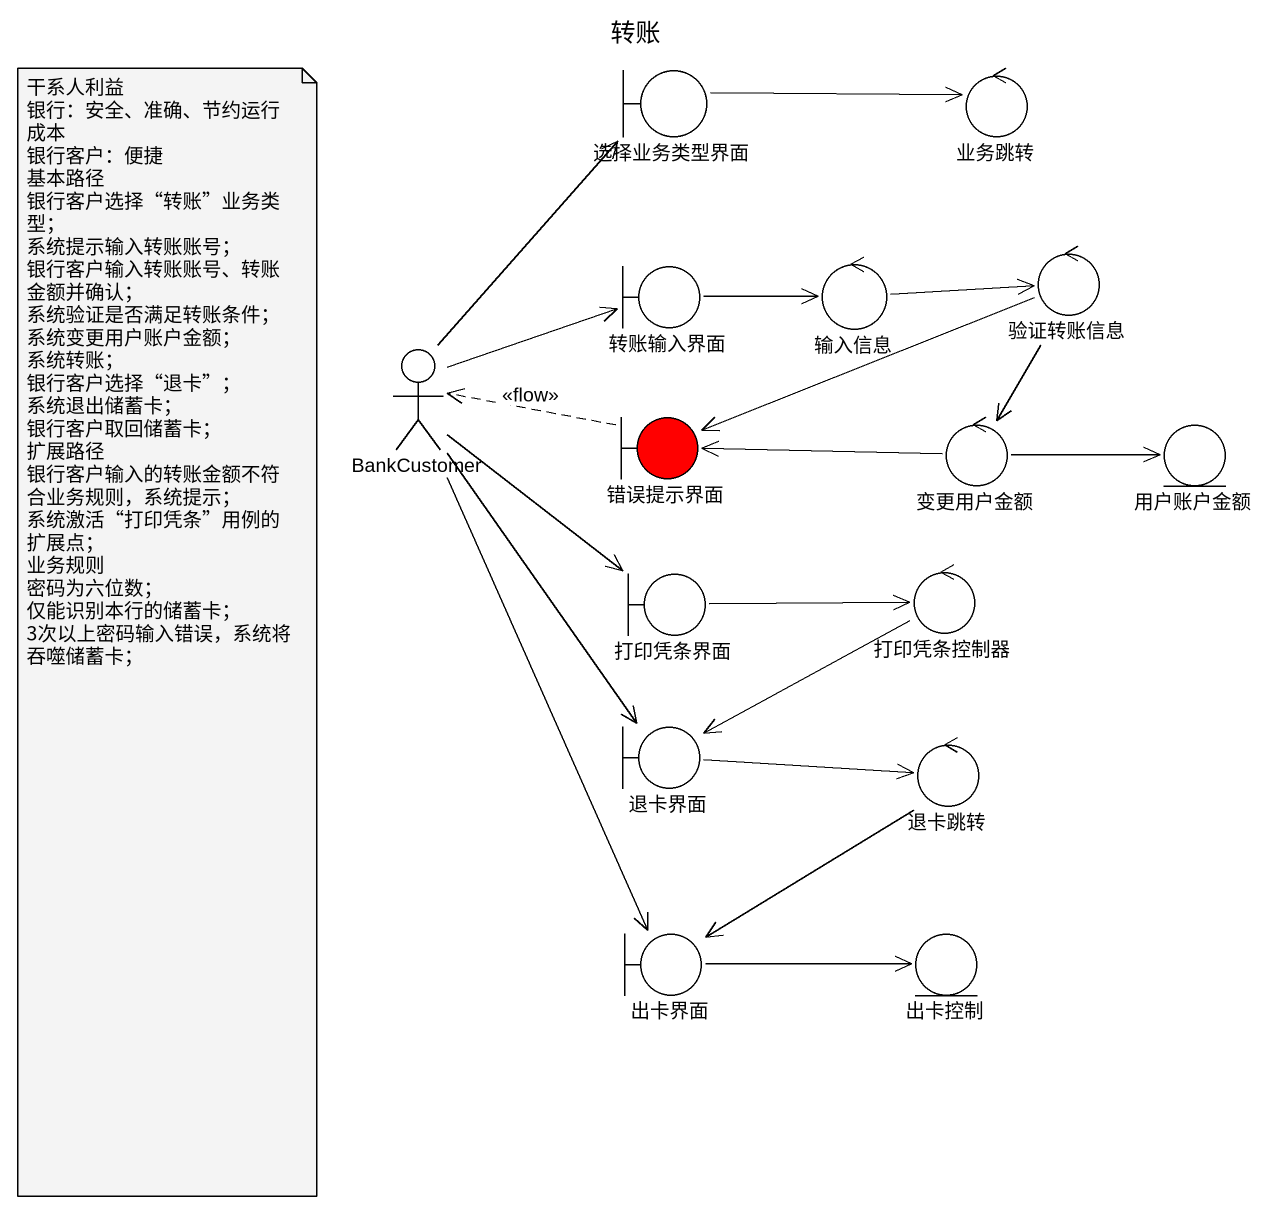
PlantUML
@startuml
title 转账
boundary 选择业务类型界面
control 业务跳转
boundary 转账输入界面
control 输入信息
control 验证转账信息
actor BankCustomer
boundary 错误提示界面 #FF0000
control 变更用户金额
entity 用户账户金额
boundary 打印凭条界面
control 打印凭条控制器
boundary 退卡界面
control 退卡跳转
boundary 出卡界面
entity 出卡控制
选择业务类型界面 -right-> 业务跳转
转账输入界面 -right-> 输入信息
输入信息 -right-> 验证转账信息
验证转账信息 -left-> 错误提示界面
验证转账信息 --> 变更用户金额
BankCustomer -up-> 选择业务类型界面
BankCustomer -right-> 转账输入界面
BankCustomer --> 打印凭条界面
BankCustomer --> 退卡界面
BankCustomer --> 出卡界面
错误提示界面 .left.> BankCustomer : <<flow>>
变更用户金额 -left-> 错误提示界面
变更用户金额 -right-> 用户账户金额
打印凭条界面 -right-> 打印凭条控制器
打印凭条控制器 -left-> 退卡界面
退卡界面 -right-> 退卡跳转
退卡跳转 --> 出卡界面
出卡界面 -right-> 出卡控制
note as N1
  干系人利益
  银行：安全、准确、节约运行成本
  银行客户：便捷
  基本路径
  银行客户选择“转账”业务类型；
  系统提示输入转账账号；
  银行客户输入转账账号、转账金额并确认；
  系统验证是否满足转账条件；
  系统变更用户账户金额；
  系统转账；
  银行客户选择“退卡”；
  系统退出储蓄卡；
  银行客户取回储蓄卡；
  扩展路径
  银行客户输入的转账金额不符合业务规则，系统提示；
  系统激活“打印凭条”用例的扩展点；
  业务规则
  密码为六位数；
  仅能识别本行的储蓄卡；
  3次以上密码输入错误，系统将吞噬储蓄卡；
end note
@enduml
